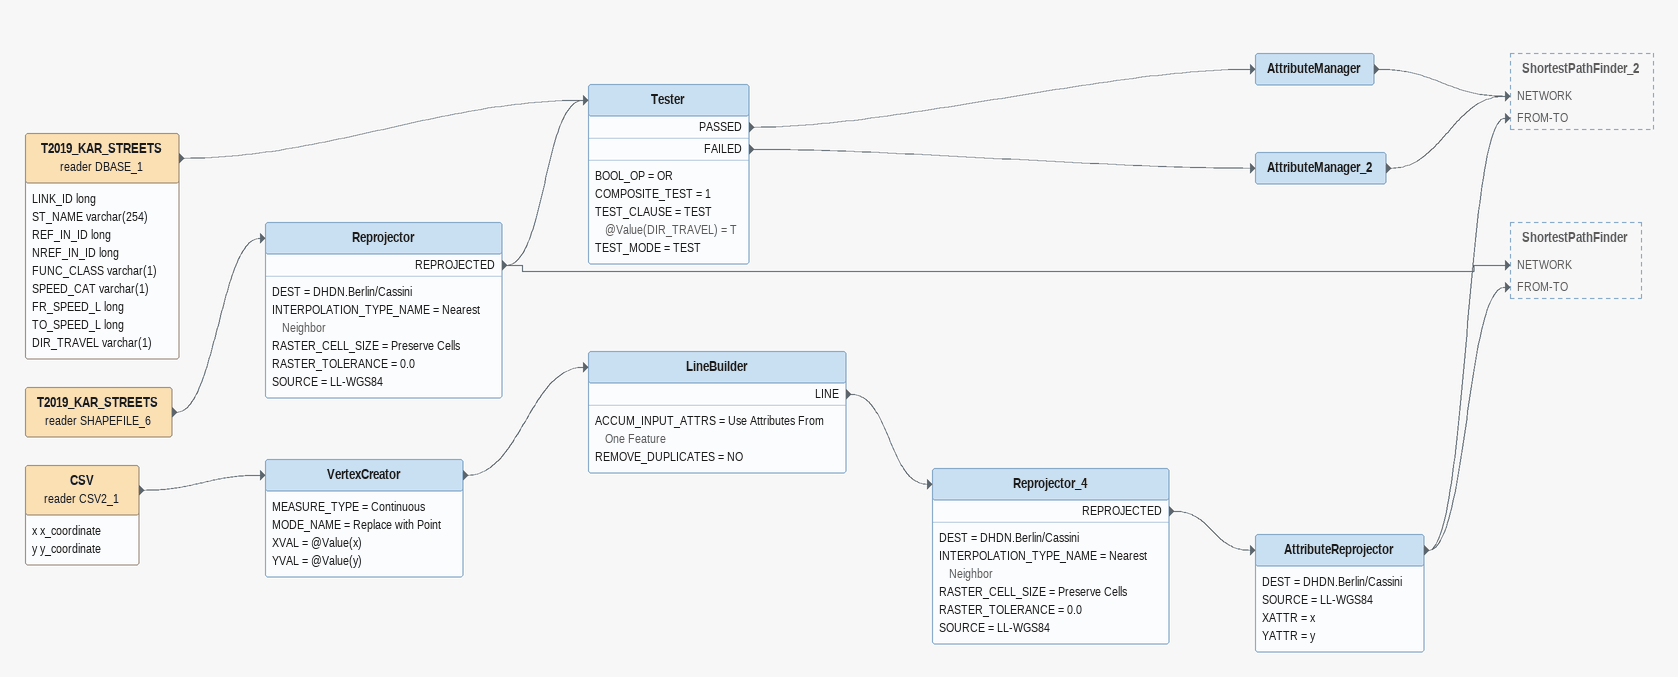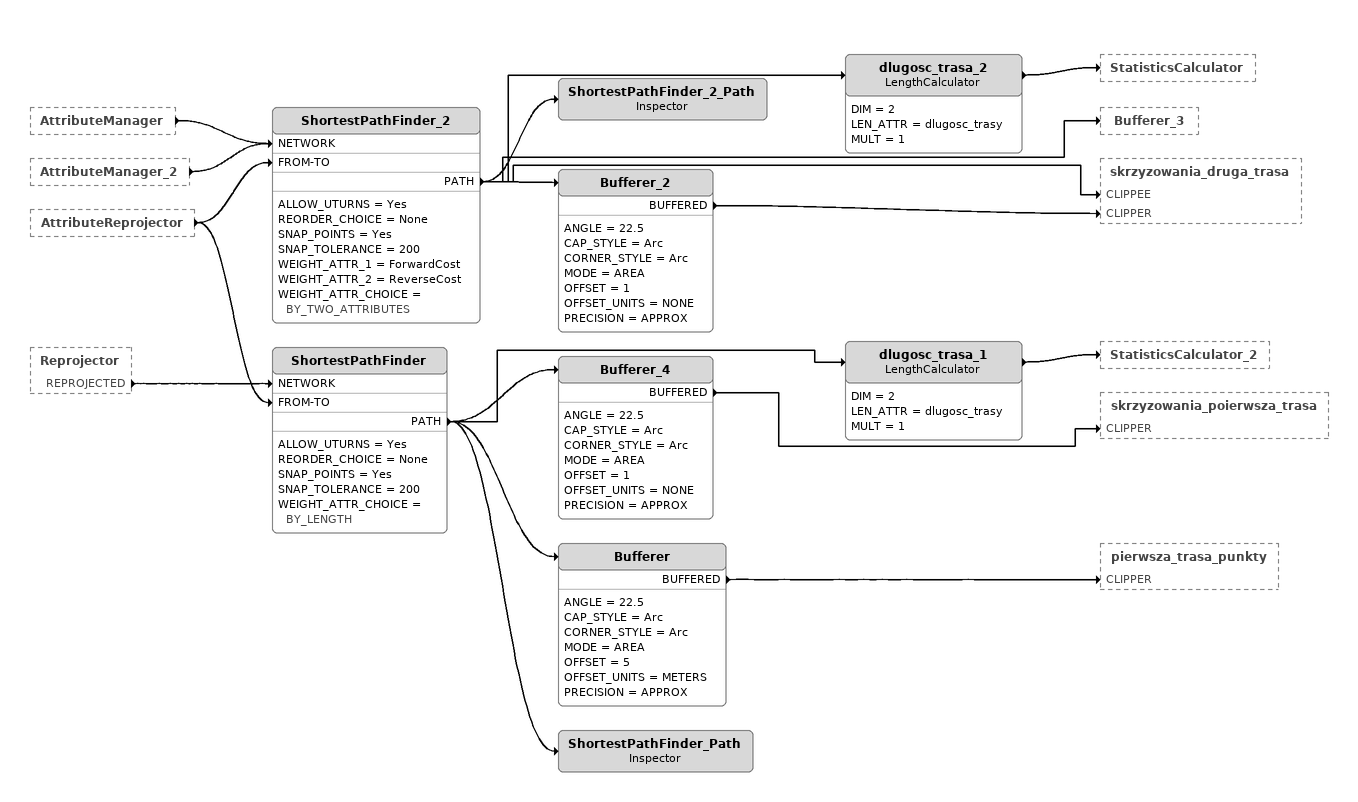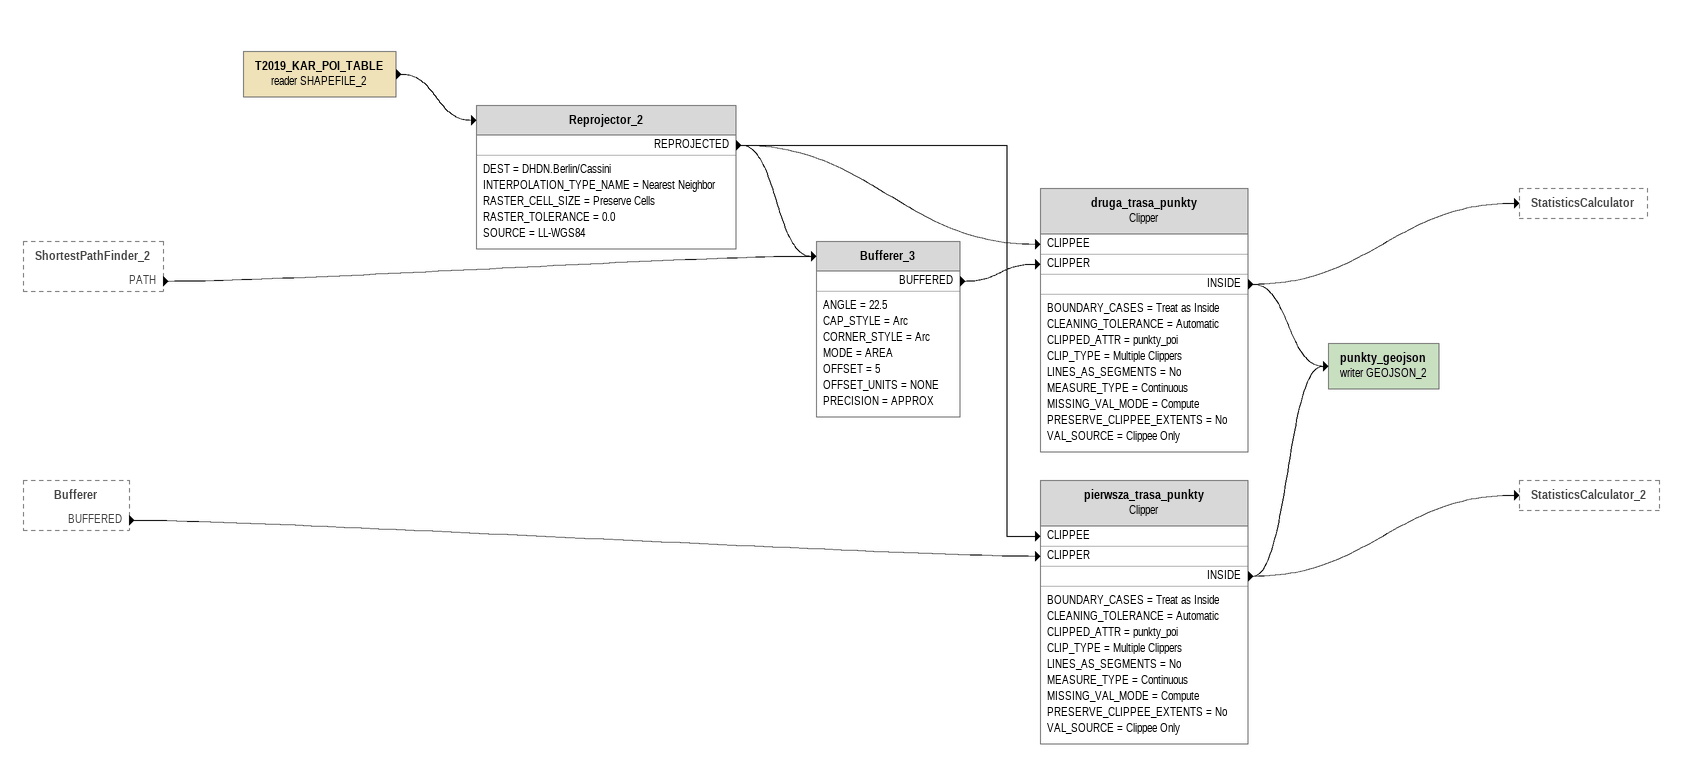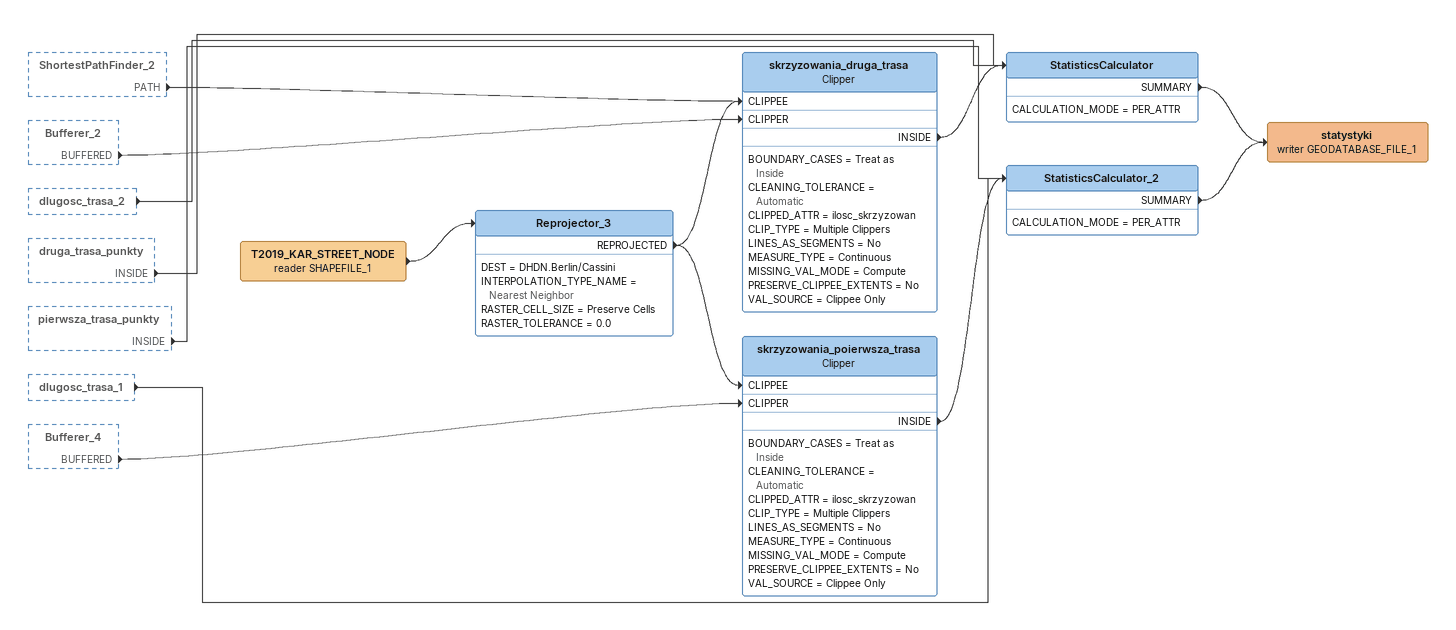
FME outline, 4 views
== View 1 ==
T2019_KAR_STREETS (reader DBASE_1)
    attributes: LINK_ID long, ST_NAME varchar(254), REF_IN_ID long, NREF_IN_ID long, FUNC_CLASS varchar(1), SPEED_CAT varchar(1), FR_SPEED_L long, TO_SPEED_L long, DIR_TRAVEL varchar(1)
    -> Tester
T2019_KAR_STREETS (reader SHAPEFILE_6)
    -> Reprojector
Reprojector
    DEST = DHDN.Berlin/Cassini
    INTERPOLATION_TYPE_NAME = Nearest Neighbor
    RASTER_CELL_SIZE = Preserve Cells
    RASTER_TOLERANCE = 0.0
    SOURCE = LL-WGS84
    REPROJECTED -> ShortestPathFinder [NETWORK]
    REPROJECTED -> Tester
Tester
    BOOL_OP = OR
    COMPOSITE_TEST = 1
    TEST_CLAUSE = TEST @Value(DIR_TRAVEL) = T
    TEST_MODE = TEST
    PASSED -> AttributeManager
    FAILED -> AttributeManager_2
AttributeManager
    -> ShortestPathFinder_2 [NETWORK]
AttributeManager_2
    -> ShortestPathFinder_2 [NETWORK]
CSV (reader CSV2_1)
    attributes: x x_coordinate, y y_coordinate
    -> VertexCreator
VertexCreator
    MEASURE_TYPE = Continuous
    MODE_NAME = Replace with Point
    XVAL = @Value(x)
    YVAL = @Value(y)
    -> LineBuilder
LineBuilder
    ACCUM_INPUT_ATTRS = Use Attributes From One Feature
    REMOVE_DUPLICATES = NO
    LINE -> Reprojector_4
Reprojector_4
    DEST = DHDN.Berlin/Cassini
    INTERPOLATION_TYPE_NAME = Nearest Neighbor
    RASTER_CELL_SIZE = Preserve Cells
    RASTER_TOLERANCE = 0.0
    SOURCE = LL-WGS84
    REPROJECTED -> AttributeReprojector
AttributeReprojector
    DEST = DHDN.Berlin/Cassini
    SOURCE = LL-WGS84
    XATTR = x
    YATTR = y
    -> ShortestPathFinder [FROM-TO]
    -> ShortestPathFinder_2 [FROM-TO]

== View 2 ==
AttributeManager [outside]
    -> ShortestPathFinder_2 [NETWORK]
AttributeManager_2 [outside]
    -> ShortestPathFinder_2 [NETWORK]
AttributeReprojector [outside]
    -> ShortestPathFinder [FROM-TO]
    -> ShortestPathFinder_2 [FROM-TO]
Reprojector [outside]
    REPROJECTED -> ShortestPathFinder [NETWORK]
ShortestPathFinder_2
    ALLOW_UTURNS = Yes
    REORDER_CHOICE = None
    SNAP_POINTS = Yes
    SNAP_TOLERANCE = 200
    WEIGHT_ATTR_1 = ForwardCost
    WEIGHT_ATTR_2 = ReverseCost
    WEIGHT_ATTR_CHOICE = BY_TWO_ATTRIBUTES
    PATH -> ShortestPathFinder_2_Path
    PATH -> Bufferer_2
    PATH -> Bufferer_3
    PATH -> dlugosc_trasa_2
    PATH -> skrzyzowania_druga_trasa [CLIPPEE]
dlugosc_trasa_2: LengthCalculator
    DIM = 2
    LEN_ATTR = dlugosc_trasy
    MULT = 1
    -> StatisticsCalculator
ShortestPathFinder_2_Path: Inspector
Bufferer_2
    ANGLE = 22.5
    CAP_STYLE = Arc
    CORNER_STYLE = Arc
    MODE = AREA
    OFFSET = 1
    OFFSET_UNITS = NONE
    PRECISION = APPROX
    BUFFERED -> skrzyzowania_druga_trasa [CLIPPER]
ShortestPathFinder
    ALLOW_UTURNS = Yes
    REORDER_CHOICE = None
    SNAP_POINTS = Yes
    SNAP_TOLERANCE = 200
    WEIGHT_ATTR_CHOICE = BY_LENGTH
    PATH -> ShortestPathFinder_Path
    PATH -> Bufferer
    PATH -> Bufferer_4
    PATH -> dlugosc_trasa_1
Bufferer_4
    ANGLE = 22.5
    CAP_STYLE = Arc
    CORNER_STYLE = Arc
    MODE = AREA
    OFFSET = 1
    OFFSET_UNITS = NONE
    PRECISION = APPROX
    BUFFERED -> skrzyzowania_poierwsza_trasa [CLIPPER]
dlugosc_trasa_1: LengthCalculator
    DIM = 2
    LEN_ATTR = dlugosc_trasy
    MULT = 1
    -> StatisticsCalculator_2
Bufferer
    ANGLE = 22.5
    CAP_STYLE = Arc
    CORNER_STYLE = Arc
    MODE = AREA
    OFFSET = 5
    OFFSET_UNITS = METERS
    PRECISION = APPROX
    BUFFERED -> pierwsza_trasa_punkty [CLIPPER]
ShortestPathFinder_Path: Inspector

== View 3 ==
ShortestPathFinder_2 [outside]
    PATH -> Bufferer_3
Bufferer [outside]
    BUFFERED -> pierwsza_trasa_punkty [CLIPPER]
T2019_KAR_POI_TABLE (reader SHAPEFILE_2)
    -> Reprojector_2
Reprojector_2
    DEST = DHDN.Berlin/Cassini
    INTERPOLATION_TYPE_NAME = Nearest Neighbor
    RASTER_CELL_SIZE = Preserve Cells
    RASTER_TOLERANCE = 0.0
    SOURCE = LL-WGS84
    REPROJECTED -> pierwsza_trasa_punkty [CLIPPEE]
    REPROJECTED -> Bufferer_3
    REPROJECTED -> druga_trasa_punkty [CLIPPEE]
Bufferer_3
    ANGLE = 22.5
    CAP_STYLE = Arc
    CORNER_STYLE = Arc
    MODE = AREA
    OFFSET = 5
    OFFSET_UNITS = NONE
    PRECISION = APPROX
    BUFFERED -> druga_trasa_punkty [CLIPPER]
druga_trasa_punkty: Clipper
    BOUNDARY_CASES = Treat as Inside
    CLEANING_TOLERANCE = Automatic
    CLIPPED_ATTR = punkty_poi
    CLIP_TYPE = Multiple Clippers
    LINES_AS_SEGMENTS = No
    MEASURE_TYPE = Continuous
    MISSING_VAL_MODE = Compute
    PRESERVE_CLIPPEE_EXTENTS = No
    VAL_SOURCE = Clippee Only
    INSIDE -> punkty_geojson (writer GEOJSON_2)
    INSIDE -> StatisticsCalculator
pierwsza_trasa_punkty: Clipper
    BOUNDARY_CASES = Treat as Inside
    CLEANING_TOLERANCE = Automatic
    CLIPPED_ATTR = punkty_poi
    CLIP_TYPE = Multiple Clippers
    LINES_AS_SEGMENTS = No
    MEASURE_TYPE = Continuous
    MISSING_VAL_MODE = Compute
    PRESERVE_CLIPPEE_EXTENTS = No
    VAL_SOURCE = Clippee Only
    INSIDE -> punkty_geojson (writer GEOJSON_2)
    INSIDE -> StatisticsCalculator_2
punkty_geojson (writer GEOJSON_2)

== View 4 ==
ShortestPathFinder_2 [outside]
    PATH -> skrzyzowania_druga_trasa [CLIPPEE]
Bufferer_2 [outside]
    BUFFERED -> skrzyzowania_druga_trasa [CLIPPER]
dlugosc_trasa_2 [outside]
    -> StatisticsCalculator
druga_trasa_punkty [outside]
    INSIDE -> StatisticsCalculator
pierwsza_trasa_punkty [outside]
    INSIDE -> StatisticsCalculator_2
dlugosc_trasa_1 [outside]
    -> StatisticsCalculator_2
Bufferer_4 [outside]
    BUFFERED -> skrzyzowania_poierwsza_trasa [CLIPPER]
T2019_KAR_STREET_NODE (reader SHAPEFILE_1)
    -> Reprojector_3
Reprojector_3
    DEST = DHDN.Berlin/Cassini
    INTERPOLATION_TYPE_NAME = Nearest Neighbor
    RASTER_CELL_SIZE = Preserve Cells
    RASTER_TOLERANCE = 0.0
    REPROJECTED -> skrzyzowania_druga_trasa [CLIPPEE]
    REPROJECTED -> skrzyzowania_poierwsza_trasa [CLIPPEE]
skrzyzowania_druga_trasa: Clipper
    BOUNDARY_CASES = Treat as Inside
    CLEANING_TOLERANCE = Automatic
    CLIPPED_ATTR = ilosc_skrzyzowan
    CLIP_TYPE = Multiple Clippers
    LINES_AS_SEGMENTS = No
    MEASURE_TYPE = Continuous
    MISSING_VAL_MODE = Compute
    PRESERVE_CLIPPEE_EXTENTS = No
    VAL_SOURCE = Clippee Only
    INSIDE -> StatisticsCalculator
StatisticsCalculator
    CALCULATION_MODE = PER_ATTR
    SUMMARY -> statystyki (writer GEODATABASE_FILE_1)
skrzyzowania_poierwsza_trasa: Clipper
    BOUNDARY_CASES = Treat as Inside
    CLEANING_TOLERANCE = Automatic
    CLIPPED_ATTR = ilosc_skrzyzowan
    CLIP_TYPE = Multiple Clippers
    LINES_AS_SEGMENTS = No
    MEASURE_TYPE = Continuous
    MISSING_VAL_MODE = Compute
    PRESERVE_CLIPPEE_EXTENTS = No
    VAL_SOURCE = Clippee Only
    INSIDE -> StatisticsCalculator_2
StatisticsCalculator_2
    CALCULATION_MODE = PER_ATTR
    SUMMARY -> statystyki (writer GEODATABASE_FILE_1)
statystyki (writer GEODATABASE_FILE_1)
